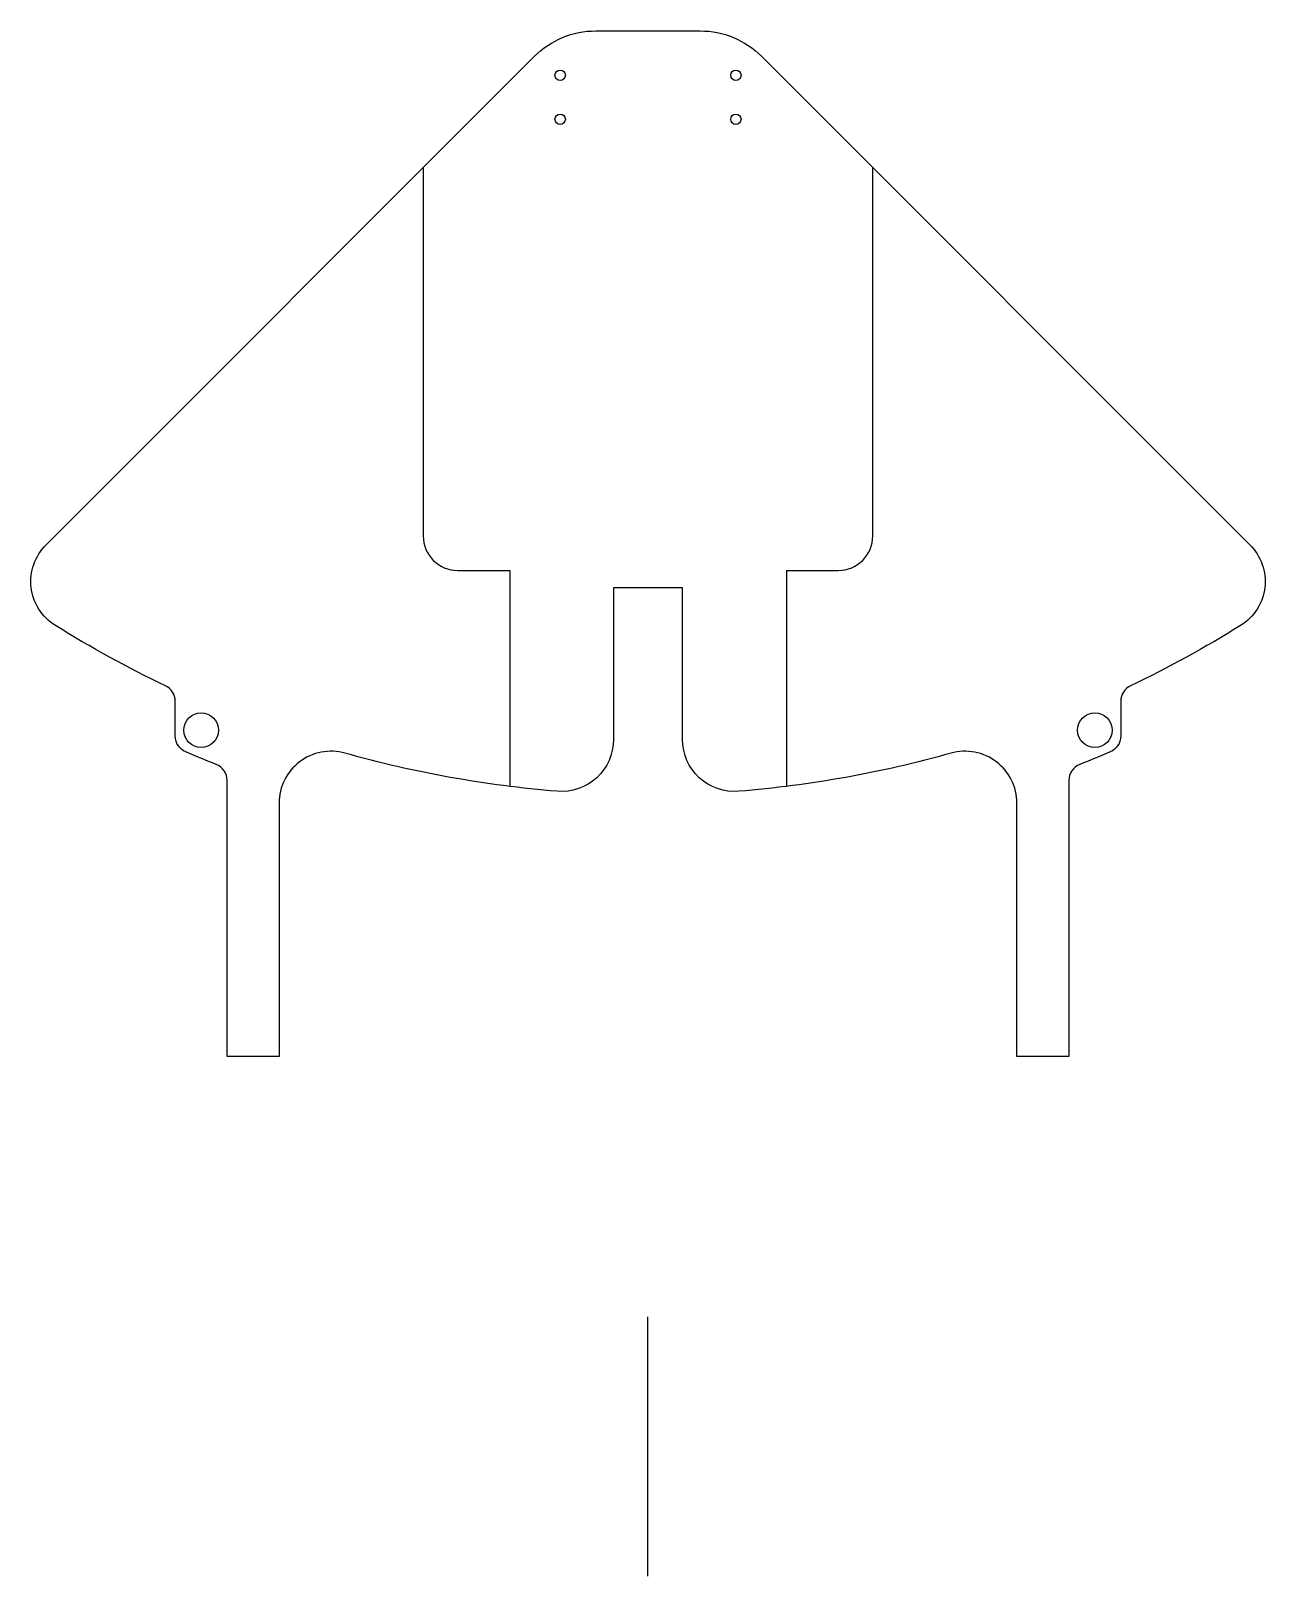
# Model space of a CAD drawing. Header units: millimetres. Extents: x -35.7 to 35.7, y -110 to -20.7.
import ezdxf

# ---------------------------------------------------------------- set-up
doc = ezdxf.new("R2010")
doc.units = ezdxf.units.MM
doc.layers.get('0').update_dxf_attribs({"linetype": 'CONTINUOUS'})

msp = doc.modelspace()

# ---------------------------------------------------------------- linework, layer by layer
for p, q in [((-13, -28.556), (-13, -49.85)), ((13, -49.85), (13, -28.556)), ((-11, -51.85), (-7.984, -51.85)), ((-7.984, -51.85), (-7.984, -64.336)), ((8, -51.85), (11, -51.85)), ((8, -51.85), (8, -64.334)), ((0, -110), (0, -95))]:
    msp.add_line(p, q)
msp.add_lwpolyline([(6.558, -22.114), (34.806, -50.363, -0.482811), (34.271, -55.03, -0.028012), (27.905, -58.516, 0.289132), (27.335, -59.419), (27.335, -61.422, -0.299978), (26.729, -62.341, -0.007025), (24.967, -63.067, 0.307652), (24.335, -63.997), (24.335, -79.963), (21.335, -79.963), (21.335, -65.304, 0.496854), (17.524, -62.416, -0.048228), (5.243, -64.617, -0.438128), (2, -61.627), (2, -52.85), (-2, -52.85), (-2, -61.627, -0.438129), (-5.243, -64.617, -0.048227), (-17.524, -62.416, 0.496854), (-21.335, -65.304), (-21.335, -79.963), (-24.335, -79.963), (-24.335, -63.997, 0.307652), (-24.967, -63.067, -0.007025), (-26.729, -62.341, -0.299978), (-27.335, -61.422), (-27.335, -59.419, 0.289132), (-27.905, -58.516, -0.028012), (-34.271, -55.03, -0.482811), (-34.806, -50.363), (-6.558, -22.114, -0.198912), (-3.023, -20.65), (3.023, -20.65, -0.198912)], format="xyb", close=True)
for centre, radius in [((-5.079, -23.218), 0.3), ((5.081, -23.218), 0.3), ((-5.079, -25.758), 0.3), ((5.081, -25.758), 0.3), ((-25.843, -61.088), 1), ((25.843, -61.088), 1)]:
    msp.add_circle(centre, radius)
for centre, start, end in [((-11, -49.85), 180, 270), ((11, -49.85), 270, 360)]:
    msp.add_arc(centre, 2, start, end)

doc.saveas('drawing.dxf')
